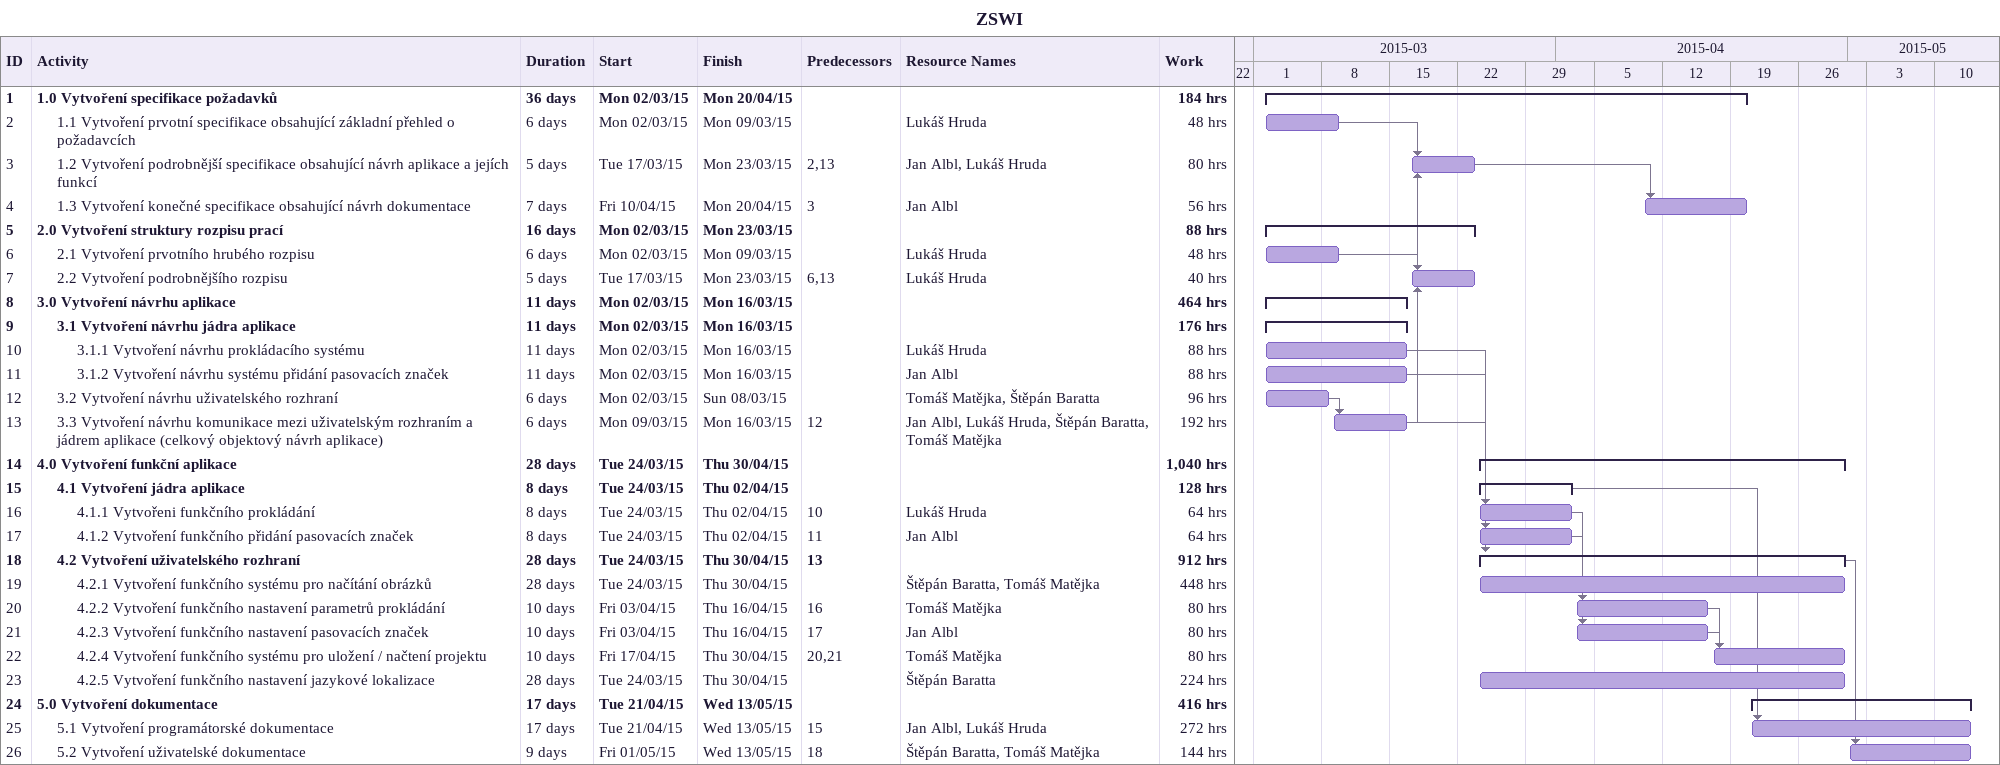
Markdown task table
ZSWI

| ID | Level | Task | Duration | Start | Finish | Predecessors | Resources | Work (h) |
|---|---|---|---|---|---|---|---|---|
| 1 | 1 | **1.0 Vytvoření specifikace požadavků** | 36d | 2015-03-02 | 2015-04-20 |  |  | 184 |
| 2 | 2 | 1.1 Vytvoření prvotní specifikace obsahující základní přehled o požadavcích | 6d | 2015-03-02 | 2015-03-09 |  | Lukáš Hruda | 48 |
| 3 | 2 | 1.2 Vytvoření podrobnější specifikace obsahující návrh aplikace a jejích funkcí | 5d | 2015-03-17 | 2015-03-23 | 2, 13 | Jan Albl, Lukáš Hruda | 80 |
| 4 | 2 | 1.3 Vytvoření konečné specifikace obsahující návrh dokumentace | 7d | 2015-04-10 | 2015-04-20 | 3 | Jan Albl | 56 |
| 5 | 1 | **2.0 Vytvoření struktury rozpisu prací** | 16d | 2015-03-02 | 2015-03-23 |  |  | 88 |
| 6 | 2 | 2.1 Vytvoření prvotního hrubého rozpisu | 6d | 2015-03-02 | 2015-03-09 |  | Lukáš Hruda | 48 |
| 7 | 2 | 2.2 Vytvoření podrobnějšího rozpisu | 5d | 2015-03-17 | 2015-03-23 | 6, 13 | Lukáš Hruda | 40 |
| 8 | 1 | **3.0 Vytvoření návrhu aplikace** | 11d | 2015-03-02 | 2015-03-16 |  |  | 464 |
| 9 | 2 | **3.1 Vytvoření návrhu jádra aplikace** | 11d | 2015-03-02 | 2015-03-16 |  |  | 176 |
| 10 | 3 | 3.1.1 Vytvoření návrhu prokládacího systému | 11d | 2015-03-02 | 2015-03-16 |  | Lukáš Hruda | 88 |
| 11 | 3 | 3.1.2 Vytvoření návrhu systému přidání pasovacích značek | 11d | 2015-03-02 | 2015-03-16 |  | Jan Albl | 88 |
| 12 | 2 | 3.2 Vytvoření návrhu uživatelského rozhraní | 6d | 2015-03-02 | 2015-03-08 |  | Tomáš Matějka, Štěpán Baratta | 96 |
| 13 | 2 | 3.3 Vytvoření návrhu komunikace mezi uživatelským rozhraním a jádrem aplikace (celkový objektový návrh aplikace) | 6d | 2015-03-09 | 2015-03-16 | 12 | Jan Albl, Lukáš Hruda, Štěpán Baratta, Tomáš Matějka | 192 |
| 14 | 1 | **4.0 Vytvoření funkční aplikace** | 28d | 2015-03-24 | 2015-04-30 |  |  | 1040 |
| 15 | 2 | **4.1 Vytvoření jádra aplikace** | 8d | 2015-03-24 | 2015-04-02 |  |  | 128 |
| 16 | 3 | 4.1.1 Vytvořeni funkčního prokládání | 8d | 2015-03-24 | 2015-04-02 | 10 | Lukáš Hruda | 64 |
| 17 | 3 | 4.1.2 Vytvoření funkčního přidání pasovacích značek | 8d | 2015-03-24 | 2015-04-02 | 11 | Jan Albl | 64 |
| 18 | 2 | **4.2 Vytvoření uživatelského rozhraní** | 28d | 2015-03-24 | 2015-04-30 | 13 |  | 912 |
| 19 | 3 | 4.2.1 Vytvoření funkčního systému pro načítání obrázků | 28d | 2015-03-24 | 2015-04-30 |  | Štěpán Baratta, Tomáš Matějka | 448 |
| 20 | 3 | 4.2.2 Vytvoření funkčního nastavení parametrů prokládání | 10d | 2015-04-03 | 2015-04-16 | 16 | Tomáš Matějka | 80 |
| 21 | 3 | 4.2.3 Vytvoření funkčního nastavení pasovacích značek | 10d | 2015-04-03 | 2015-04-16 | 17 | Jan Albl | 80 |
| 22 | 3 | 4.2.4 Vytvoření funkčního systému pro uložení / načtení projektu | 10d | 2015-04-17 | 2015-04-30 | 20, 21 | Tomáš Matějka | 80 |
| 23 | 3 | 4.2.5 Vytvoření funkčního nastavení jazykové lokalizace | 28d | 2015-03-24 | 2015-04-30 |  | Štěpán Baratta | 224 |
| 24 | 1 | **5.0 Vytvoření dokumentace** | 17d | 2015-04-21 | 2015-05-13 |  |  | 416 |
| 25 | 2 | 5.1 Vytvoření programátorské dokumentace | 17d | 2015-04-21 | 2015-05-13 | 15 | Jan Albl, Lukáš Hruda | 272 |
| 26 | 2 | 5.2 Vytvoření uživatelské dokumentace | 9d | 2015-05-01 | 2015-05-13 | 18 | Štěpán Baratta, Tomáš Matějka | 144 |
